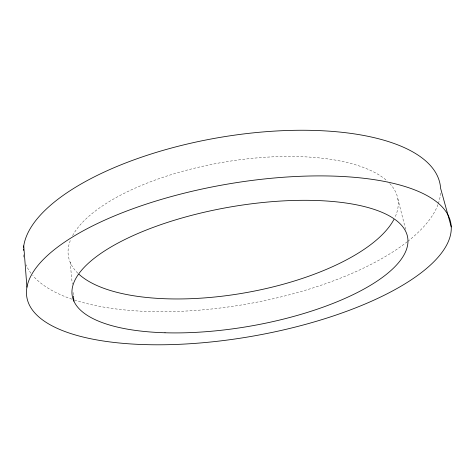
<?xml version="1.0" encoding="UTF-8"?>
<svg xmlns="http://www.w3.org/2000/svg" width="475" height="475" viewBox="0 0 475 475"><rect width="100%" height="100%" fill="white"/><g stroke="black" fill="none" stroke-linecap="round" stroke-linejoin="round"><path stroke-width="0.36" stroke-dasharray="2.38 1.78" d="M397.842 198.793L405.65 229.514M70.116 262.129L72.271 284.252M73.061 292.368L73.423 296.056M440.562 193.153A211.316 84.39 -9.9 0 1 438.235 203.852M437.974 204.565A211.316 84.39 -9.9 0 1 407.906 241.258M407.33 241.71A211.316 84.39 -9.9 0 1 74.563 300.052M71.951 299.179A211.316 84.39 -9.9 0 1 32.757 275.47M30.976 273.256A211.316 84.39 -9.9 0 1 26.036 264.801M23.786 257.106A211.316 84.39 -9.9 0 1 23.376 253.436M389.755 183.528A167.2 66.185 -9.9 0 1 394.802 217.687M77.858 273.202A167.2 66.185 -9.9 0 1 70.49 240.077M72.592 235.63A167.2 66.185 -9.9 0 1 222.241 162.432A167.2 66.185 -9.9 0 1 387.256 181.07"/><path stroke-width="0.71" d="M451.25 226.937A215.205 77.063 -9.9 0 0 129.8 209.879A215.205 77.063 -9.9 0 0 135.529 344.221A215.205 77.063 -9.9 0 0 451.25 226.937L440.586 188.237A211.316 84.39 -9.9 0 0 234.092 135.215A211.316 84.39 -9.9 0 0 23.548 247.398M73.423 296.056L73.928 301.215M23.75 245.866L26.933 287.185M23.328 250.438A211.316 84.39 -9.9 0 1 23.406 248.924M393.906 219.462A167.2 66.185 -9.9 0 1 244.328 292.944A167.2 66.185 -9.9 0 1 78.981 274.259M165.015 332.767A170.228 60.396 -9.9 0 0 407.651 237.375A170.228 60.396 -9.9 0 0 147.191 229.686A170.228 60.396 -9.9 0 0 165.015 332.767"/></g></svg>
